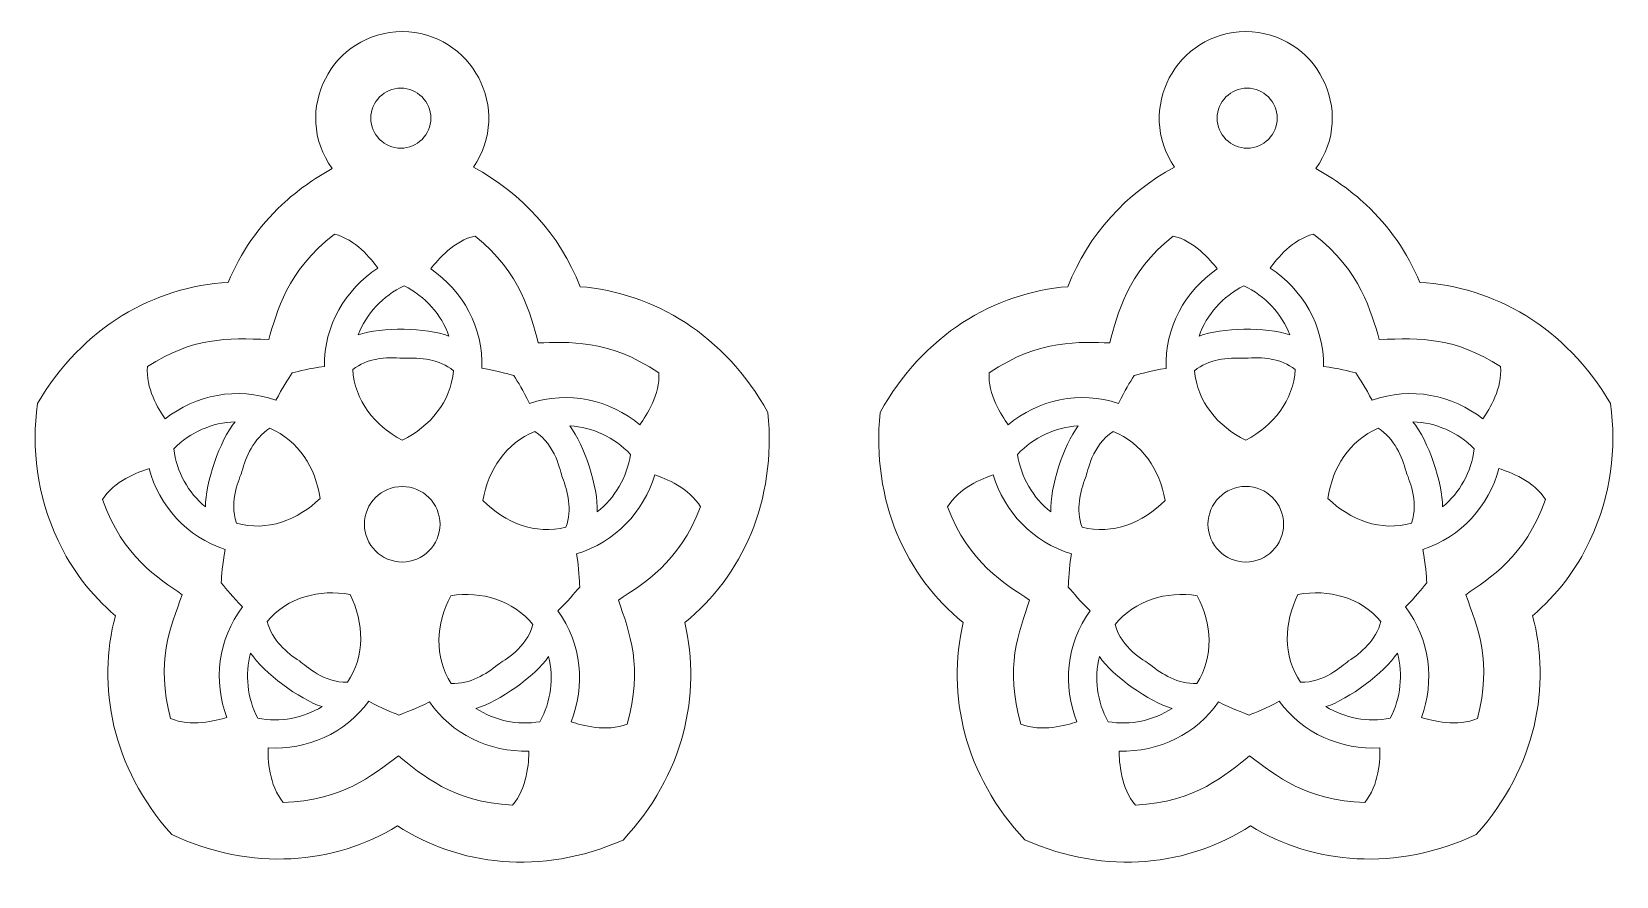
# Model space of a CAD drawing. Header units: inches. Extents: x 32 to 256, y 10 to 129.
import ezdxf

# ---------------------------------------------------------------- set-up
doc = ezdxf.new("R2010")
doc.units = ezdxf.units.IN
doc.header["$MEASUREMENT"] = 0
doc.layers.add('_U+0421_U+043B_U+043E_U+0439 1', color=7, linetype='Continuous')

msp = doc.modelspace()

# ---------------------------------------------------------------- linework, layer by layer
at = {"layer": '_U+0421_U+043B_U+043E_U+0439 1', "color": 1, "lineweight": 9, "true_color": 0xff0000}
for points, knots in [([(136.05, 75.49), (129.98, 86.47), (119.83, 92.5), (109.44, 93.31), (106.58, 100.76), (101.18, 106.52), (94.34, 110.24), (99.94, 118.35), (94.09, 129.44), (84.26, 129.44), (74.31, 129.44), (68.49, 118.13), (74.33, 110.04), (71.79, 108.65), (69.39, 106.94), (67.2, 104.91), (63.93, 101.87), (61.34, 98.1), (59.61, 93.91), (49.26, 93.36), (38.96, 87.65), (32.58, 76.75), (31.77, 70.25), (32.42, 64), (35.52, 57.33), (37.4, 53.27), (40.18, 49.64), (43.63, 46.7), (40.98, 36.79), (43.08, 25.26), (51.6, 15.69), (62.96, 10.38), (74.7, 11.46), (83.59, 16.92), (92.21, 11.33), (103.83, 9.77), (115.54, 14.91), (124.1, 24.07), (126.71, 35.57), (124.27, 45.72), (132.37, 52.29), (137.29, 62.9), (136.05, 75.49)], [0, 0, 0, 0, 1, 1, 1, 2, 2, 2, 3, 3, 3, 4, 4, 4, 5, 5, 5, 6, 6, 6, 7, 7, 7, 8, 8, 8, 9, 9, 9, 10, 10, 10, 11, 11, 11, 12, 12, 12, 13, 13, 13, 14, 14, 14, 14]), ([(163.73, 45.72), (161.29, 35.57), (163.9, 24.07), (172.46, 14.92), (184.17, 9.77), (195.79, 11.33), (204.41, 16.92), (213.3, 11.46), (225.04, 10.38), (236.4, 15.69), (244.92, 25.26), (247.02, 36.79), (244.37, 46.7), (247.82, 49.64), (250.6, 53.27), (252.48, 57.33), (255.58, 64), (256.23, 70.25), (255.42, 76.75), (249.04, 87.65), (238.74, 93.36), (228.39, 93.91), (226.66, 98.1), (224.07, 101.87), (220.8, 104.91), (218.61, 106.94), (216.21, 108.65), (213.67, 110.04), (219.51, 118.13), (213.69, 129.44), (203.74, 129.44), (193.91, 129.44), (188.06, 118.35), (193.66, 110.25), (186.82, 106.52), (181.42, 100.76), (178.56, 93.31), (168.17, 92.5), (158.02, 86.47), (151.95, 75.49), (150.71, 62.9), (155.63, 52.29), (163.73, 45.72)], [0, 0, 0, 0, 1, 1, 1, 2, 2, 2, 3, 3, 3, 4, 4, 4, 5, 5, 5, 6, 6, 6, 7, 7, 7, 8, 8, 8, 9, 9, 9, 10, 10, 10, 11, 11, 11, 12, 12, 12, 13, 13, 13, 14, 14, 14, 14]), ([(84.06, 121.44), (86.41, 121.44), (88.31, 119.53), (88.31, 117.18), (88.31, 114.84), (86.41, 112.93), (84.06, 112.93), (81.71, 112.93), (79.81, 114.84), (79.81, 117.18), (79.81, 119.53), (81.71, 121.44), (84.06, 121.44)], [0, 0, 0, 0, 1, 1, 1, 2, 2, 2, 3, 3, 3, 4, 4, 4, 4]), ([(208.19, 117.18), (208.19, 114.84), (206.29, 112.93), (203.94, 112.93), (201.59, 112.93), (199.69, 114.84), (199.69, 117.18), (199.69, 119.53), (201.59, 121.44), (203.94, 121.44), (206.29, 121.44), (208.19, 119.53), (208.19, 117.18)], [0, 0, 0, 0, 1, 1, 1, 2, 2, 2, 3, 3, 3, 4, 4, 4, 4]), ([(48.17, 81.98), (54.62, 86.17), (59.4, 86.05), (65.34, 85.82), (66.54, 89.73), (67.82, 95.48), (74.67, 100.74), (77.59, 100.05), (79.85, 97.28), (80.81, 95.93), (76.22, 92.96), (73.15, 87.8), (73.23, 82.02), (71.05, 81.71), (69.68, 81.35), (68.68, 81.1), (68.02, 80.1), (67.32, 79.05), (66.36, 77.21), (60.87, 79.21), (54.97, 77.95), (50.67, 74.58), (49.72, 75.93), (47.88, 79), (48.17, 81.98)], [0, 0, 0, 0, 1, 1, 1, 2, 2, 2, 3, 3, 3, 4, 4, 4, 5, 5, 5, 6, 6, 6, 7, 7, 7, 8, 8, 8, 8]), ([(94.57, 100.49), (101.19, 95.13), (102.36, 89.47), (103.52, 85.36), (107.6, 85.42), (113.47, 85.97), (120.59, 81.09), (120.82, 78.1), (118.9, 75.09), (117.91, 73.76), (113.67, 77.25), (107.81, 78.63), (102.29, 76.78), (101.37, 78.64), (100.69, 79.72), (100.06, 80.72), (99.06, 81), (97.7, 81.39), (95.54, 81.75), (95.76, 87.49), (92.85, 92.73), (88.3, 95.84), (89.3, 97.16), (91.65, 99.86), (94.57, 100.49)], [0, 0, 0, 0, 1, 1, 1, 2, 2, 2, 3, 3, 3, 4, 4, 4, 5, 5, 5, 6, 6, 6, 7, 7, 7, 8, 8, 8, 8]), ([(199.7, 95.84), (195.15, 92.73), (192.24, 87.49), (192.46, 81.74), (190.3, 81.39), (188.94, 80.99), (187.94, 80.72), (187.31, 79.72), (186.63, 78.64), (185.71, 76.78), (180.19, 78.63), (174.33, 77.25), (170.09, 73.76), (169.1, 75.09), (167.18, 78.1), (167.41, 81.09), (174.53, 85.97), (180.4, 85.42), (184.48, 85.36), (185.64, 89.47), (186.81, 95.13), (193.44, 100.49), (196.35, 99.86), (198.7, 97.16), (199.7, 95.84)], [0, 0, 0, 0, 1, 1, 1, 2, 2, 2, 3, 3, 3, 4, 4, 4, 5, 5, 5, 6, 6, 6, 7, 7, 7, 8, 8, 8, 8]), ([(237.32, 74.58), (233.03, 77.95), (227.13, 79.21), (221.64, 77.21), (220.68, 79.05), (219.98, 80.1), (219.32, 81.1), (218.32, 81.35), (216.95, 81.71), (214.76, 82.02), (214.84, 87.8), (211.77, 92.96), (207.19, 95.93), (208.15, 97.28), (210.41, 100.05), (213.33, 100.74), (220.17, 95.48), (221.45, 89.73), (222.66, 85.82), (228.6, 86.05), (233.37, 86.17), (239.82, 81.98), (240.12, 79), (238.27, 75.93), (237.32, 74.58)], [0, 0, 0, 0, 1, 1, 1, 2, 2, 2, 3, 3, 3, 4, 4, 4, 5, 5, 5, 6, 6, 6, 7, 7, 7, 8, 8, 8, 8]), ([(78.01, 86.48), (79.16, 89.48), (81.5, 92.02), (84.53, 93.43), (87.52, 91.95), (89.8, 89.35), (90.87, 86.32), (87.72, 87.5), (81.35, 87.64), (78.01, 86.48)], [0, 0, 0, 0, 1, 1, 1, 2, 2, 2, 3, 3, 3, 3]), ([(197.13, 86.32), (198.2, 89.35), (200.48, 91.95), (203.47, 93.43), (206.5, 92.02), (208.84, 89.48), (209.99, 86.48), (206.65, 87.64), (200.28, 87.5), (197.13, 86.32)], [0, 0, 0, 0, 1, 1, 1, 2, 2, 2, 3, 3, 3, 3]), ([(77.25, 81.59), (79.3, 83.14), (81.86, 83.39), (84.4, 83.16), (86.94, 83.33), (89.51, 83.01), (91.51, 81.41), (91.14, 77.01), (88.21, 73.51), (84.26, 71.56), (80.35, 73.61), (77.51, 77.19), (77.25, 81.59)], [0, 0, 0, 0, 1, 1, 1, 2, 2, 2, 3, 3, 3, 4, 4, 4, 4]), ([(203.74, 71.56), (199.79, 73.51), (196.86, 77.01), (196.49, 81.41), (198.49, 83.01), (201.06, 83.34), (203.6, 83.16), (206.14, 83.39), (208.7, 83.14), (210.75, 81.59), (210.49, 77.19), (207.65, 73.61), (203.74, 71.56)], [0, 0, 0, 0, 1, 1, 1, 2, 2, 2, 3, 3, 3, 4, 4, 4, 4]), ([(56.38, 62.1), (53.95, 64.12), (52.31, 67.07), (51.9, 70.33), (54.23, 72.71), (57.38, 74.07), (60.58, 74.17), (58.4, 71.49), (56.36, 65.53), (56.38, 62.1)], [0, 0, 0, 0, 1, 1, 1, 2, 2, 2, 3, 3, 3, 3]), ([(227.42, 74.17), (230.62, 74.07), (233.77, 72.71), (236.1, 70.33), (235.7, 67.07), (234.05, 64.12), (231.62, 62.1), (231.64, 65.53), (229.6, 71.49), (227.42, 74.17)], [0, 0, 0, 0, 1, 1, 1, 2, 2, 2, 3, 3, 3, 3]), ([(61.56, 67.12), (62.07, 69.17), (63.16, 71.78), (65.5, 73.25), (69.6, 71.52), (72.01, 67.62), (72.62, 63.32), (69.48, 60.24), (65.13, 58.59), (60.77, 59.79), (59.7, 63.06), (61.22, 66.12), (61.56, 67.12)], [0, 0, 0, 0, 1, 1, 1, 2, 2, 2, 3, 3, 3, 4, 4, 4, 4]), ([(95.69, 63.04), (96.43, 67.36), (98.94, 71.17), (103.05, 72.79), (106.03, 70.8), (106.63, 67.25), (106.94, 66.25), (107.71, 64.36), (108.34, 61.72), (107.45, 59.22), (103.11, 58.14), (98.8, 59.84), (95.69, 63.04)], [0, 0, 0, 0, 1, 1, 1, 2, 2, 2, 3, 3, 3, 4, 4, 4, 4]), ([(116.58, 69.54), (116.1, 66.29), (114.38, 63.37), (111.89, 61.41), (112, 64.84), (110.1, 70.86), (107.99, 73.59), (111.19, 73.42), (114.31, 71.97), (116.58, 69.54)], [0, 0, 0, 0, 1, 1, 1, 2, 2, 2, 3, 3, 3, 3]), ([(180.01, 73.59), (177.9, 70.86), (176, 64.84), (176.11, 61.41), (173.62, 63.37), (171.9, 66.29), (171.42, 69.54), (173.69, 71.97), (176.81, 73.42), (180.01, 73.59)], [0, 0, 0, 0, 1, 1, 1, 2, 2, 2, 3, 3, 3, 3]), ([(180.55, 59.22), (179.66, 61.72), (180.29, 64.36), (181.06, 66.25), (181.37, 67.25), (181.97, 70.8), (184.95, 72.79), (189.06, 71.17), (191.57, 67.36), (192.31, 63.04), (189.2, 59.84), (184.89, 58.14), (180.55, 59.22)], [0, 0, 0, 0, 1, 1, 1, 2, 2, 2, 3, 3, 3, 4, 4, 4, 4]), ([(227.23, 59.79), (222.87, 58.59), (218.52, 60.24), (215.38, 63.32), (215.99, 67.62), (218.4, 71.52), (222.5, 73.25), (224.84, 71.78), (225.93, 69.17), (226.44, 67.12), (226.78, 66.12), (228.3, 63.06), (227.23, 59.79)], [0, 0, 0, 0, 1, 1, 1, 2, 2, 2, 3, 3, 3, 4, 4, 4, 4]), ([(59.39, 32.27), (57.87, 31.8), (54.26, 30.91), (51.44, 32.14), (49.31, 40.11), (51.4, 45.03), (53.1, 49.65), (49.75, 52.01), (44.68, 55), (41.79, 63.14), (43.4, 65.75), (46.86, 67.06), (48.39, 67.53), (49.81, 62.28), (53.74, 57.81), (59.17, 56.09), (58.77, 53.86), (58.69, 52.38), (58.62, 51.37), (59.42, 50.37), (60.19, 49.4), (61.63, 47.93), (58.13, 43.36), (57.49, 37.41), (59.39, 32.27)], [0, 0, 0, 0, 1, 1, 1, 2, 2, 2, 3, 3, 3, 4, 4, 4, 5, 5, 5, 6, 6, 6, 7, 7, 7, 8, 8, 8, 8]), ([(226.37, 47.93), (227.82, 49.4), (228.58, 50.37), (229.38, 51.37), (229.31, 52.38), (229.23, 53.86), (228.83, 56.09), (234.26, 57.81), (238.19, 62.28), (239.61, 67.53), (241.14, 67.07), (244.6, 65.75), (246.21, 63.14), (243.32, 55), (238.25, 52.01), (234.9, 49.65), (236.61, 45.03), (238.69, 40.11), (236.56, 32.14), (233.75, 30.91), (230.13, 31.8), (228.62, 32.27), (230.51, 37.41), (229.87, 43.36), (226.37, 47.93)], [0, 0, 0, 0, 1, 1, 1, 2, 2, 2, 3, 3, 3, 4, 4, 4, 5, 5, 5, 6, 6, 6, 7, 7, 7, 8, 8, 8, 8]), ([(114.88, 48.9), (116.42, 44.37), (118.45, 39.33), (116.1, 31.35), (113.25, 30.17), (109.67, 31.15), (108.17, 31.67), (110.17, 36.71), (109.73, 42.69), (106.31, 47.39), (107.78, 48.81), (108.56, 49.76), (109.4, 50.76), (109.35, 51.76), (109.31, 53.25), (108.96, 55.48), (114.4, 57.06), (118.47, 61.4), (120.02, 66.65), (121.54, 66.15), (124.97, 64.76), (126.51, 62.1), (123.44, 54.12), (118.42, 51.27), (114.88, 48.9)], [0, 0, 0, 0, 1, 1, 1, 2, 2, 2, 3, 3, 3, 4, 4, 4, 5, 5, 5, 6, 6, 6, 7, 7, 7, 8, 8, 8, 8]), ([(161.49, 62.1), (163.03, 64.76), (166.46, 66.15), (167.98, 66.65), (169.53, 61.4), (173.6, 57.06), (179.04, 55.48), (178.69, 53.25), (178.65, 51.76), (178.6, 50.76), (179.44, 49.76), (180.23, 48.81), (181.69, 47.39), (178.27, 42.69), (177.83, 36.71), (179.83, 31.67), (178.33, 31.15), (174.75, 30.17), (171.9, 31.35), (169.55, 39.33), (171.58, 44.37), (173.13, 48.9), (169.58, 51.27), (164.55, 54.12), (161.49, 62.1)], [0, 0, 0, 0, 1, 1, 1, 2, 2, 2, 3, 3, 3, 4, 4, 4, 5, 5, 5, 6, 6, 6, 7, 7, 7, 8, 8, 8, 8]), ([(84.26, 65), (87.22, 65), (89.61, 62.61), (89.61, 59.65), (89.61, 56.69), (87.22, 54.3), (84.26, 54.3), (81.3, 54.3), (78.9, 56.69), (78.9, 59.65), (78.9, 62.61), (81.3, 65), (84.26, 65)], [0, 0, 0, 0, 1, 1, 1, 2, 2, 2, 3, 3, 3, 4, 4, 4, 4]), ([(209.1, 59.65), (209.1, 56.69), (206.7, 54.3), (203.74, 54.3), (200.78, 54.3), (198.39, 56.69), (198.39, 59.65), (198.39, 62.61), (200.78, 65.01), (203.74, 65.01), (206.7, 65.01), (209.1, 62.61), (209.1, 59.65)], [0, 0, 0, 0, 1, 1, 1, 2, 2, 2, 3, 3, 3, 4, 4, 4, 4]), ([(76.86, 49.71), (78.85, 45.69), (79.03, 41.03), (76.5, 37.26), (73.08, 37.22), (70.71, 39.54), (69.71, 40.28), (67.93, 41.39), (65.8, 43.23), (65.11, 45.89), (68.01, 49.33), (72.52, 50.46), (76.86, 49.71)], [0, 0, 0, 0, 1, 1, 1, 2, 2, 2, 3, 3, 3, 4, 4, 4, 4]), ([(91.12, 49.53), (95.49, 50.18), (99.96, 48.94), (102.78, 45.43), (101.81, 42.05), (98.76, 40.45), (97.76, 39.74), (96.19, 38.42), (93.85, 36.99), (91.18, 37.08), (88.76, 40.89), (89.02, 45.55), (91.12, 49.53)], [0, 0, 0, 0, 1, 1, 1, 2, 2, 2, 3, 3, 3, 4, 4, 4, 4]), ([(196.82, 37.08), (194.15, 36.99), (191.81, 38.42), (190.24, 39.74), (189.24, 40.45), (186.19, 42.05), (185.22, 45.43), (188.04, 48.94), (192.51, 50.18), (196.88, 49.53), (198.98, 45.55), (199.24, 40.89), (196.82, 37.08)], [0, 0, 0, 0, 1, 1, 1, 2, 2, 2, 3, 3, 3, 4, 4, 4, 4]), ([(222.89, 45.89), (222.2, 43.23), (220.07, 41.39), (218.29, 40.28), (217.29, 39.54), (214.92, 37.22), (211.5, 37.26), (208.97, 41.03), (209.15, 45.69), (211.14, 49.71), (215.48, 50.46), (219.99, 49.33), (222.89, 45.89)], [0, 0, 0, 0, 1, 1, 1, 2, 2, 2, 3, 3, 3, 4, 4, 4, 4]), ([(62.78, 41.41), (64.66, 38.58), (69.66, 34.85), (72.9, 33.82), (70.24, 32.18), (66.97, 31.55), (63.79, 32.17), (62.29, 35.05), (61.96, 38.39), (62.78, 41.41)], [0, 0, 0, 0, 1, 1, 1, 2, 2, 2, 3, 3, 3, 3]), ([(103.76, 31.68), (100.57, 31.14), (97.31, 31.85), (94.7, 33.56), (97.96, 34.51), (103.04, 38.11), (104.99, 40.9), (105.75, 37.86), (105.34, 34.53), (103.76, 31.68)], [0, 0, 0, 0, 1, 1, 1, 2, 2, 2, 3, 3, 3, 3]), ([(183.01, 40.9), (184.96, 38.11), (190.04, 34.51), (193.3, 33.56), (190.69, 31.85), (187.43, 31.14), (184.24, 31.68), (182.66, 34.53), (182.25, 37.86), (183.01, 40.9)], [0, 0, 0, 0, 1, 1, 1, 2, 2, 2, 3, 3, 3, 3]), ([(224.21, 32.17), (221.03, 31.55), (217.76, 32.18), (215.1, 33.82), (218.34, 34.85), (223.34, 38.58), (225.22, 41.41), (226.04, 38.39), (225.71, 35.05), (224.21, 32.17)], [0, 0, 0, 0, 1, 1, 1, 2, 2, 2, 3, 3, 3, 3]), ([(99.86, 19.85), (91.33, 20.29), (87.05, 24.2), (83.71, 26.83), (79.9, 23.98), (75.73, 20.47), (67.4, 20.25), (65.36, 22.63), (65.22, 26.42), (65.26, 27.97), (70.72, 27.65), (76.17, 29.99), (79.51, 34.58), (81.45, 33.54), (82.78, 33.02), (83.78, 32.62), (84.78, 32.99), (86.13, 33.48), (88.11, 34.48), (91.24, 29.95), (96.53, 27.34), (102.19, 27.52), (102.19, 25.98), (101.96, 22.19), (99.86, 19.85)], [0, 0, 0, 0, 1, 1, 1, 2, 2, 2, 3, 3, 3, 4, 4, 4, 5, 5, 5, 6, 6, 6, 7, 7, 7, 8, 8, 8, 8]), ([(185.81, 27.52), (191.47, 27.34), (196.76, 29.95), (199.89, 34.48), (201.87, 33.48), (203.22, 32.99), (204.22, 32.62), (205.22, 33.02), (206.55, 33.54), (208.49, 34.58), (211.83, 29.99), (217.28, 27.65), (222.74, 27.97), (222.78, 26.42), (222.64, 22.63), (220.6, 20.25), (212.27, 20.47), (208.1, 23.98), (204.29, 26.84), (200.95, 24.2), (196.67, 20.29), (188.14, 19.85), (186.04, 22.19), (185.81, 25.98), (185.81, 27.52)], [0, 0, 0, 0, 1, 1, 1, 2, 2, 2, 3, 3, 3, 4, 4, 4, 5, 5, 5, 6, 6, 6, 7, 7, 7, 8, 8, 8, 8])]:
    msp.add_open_spline(points, degree=3, knots=knots, dxfattribs=at)

doc.saveas('drawing.dxf')
